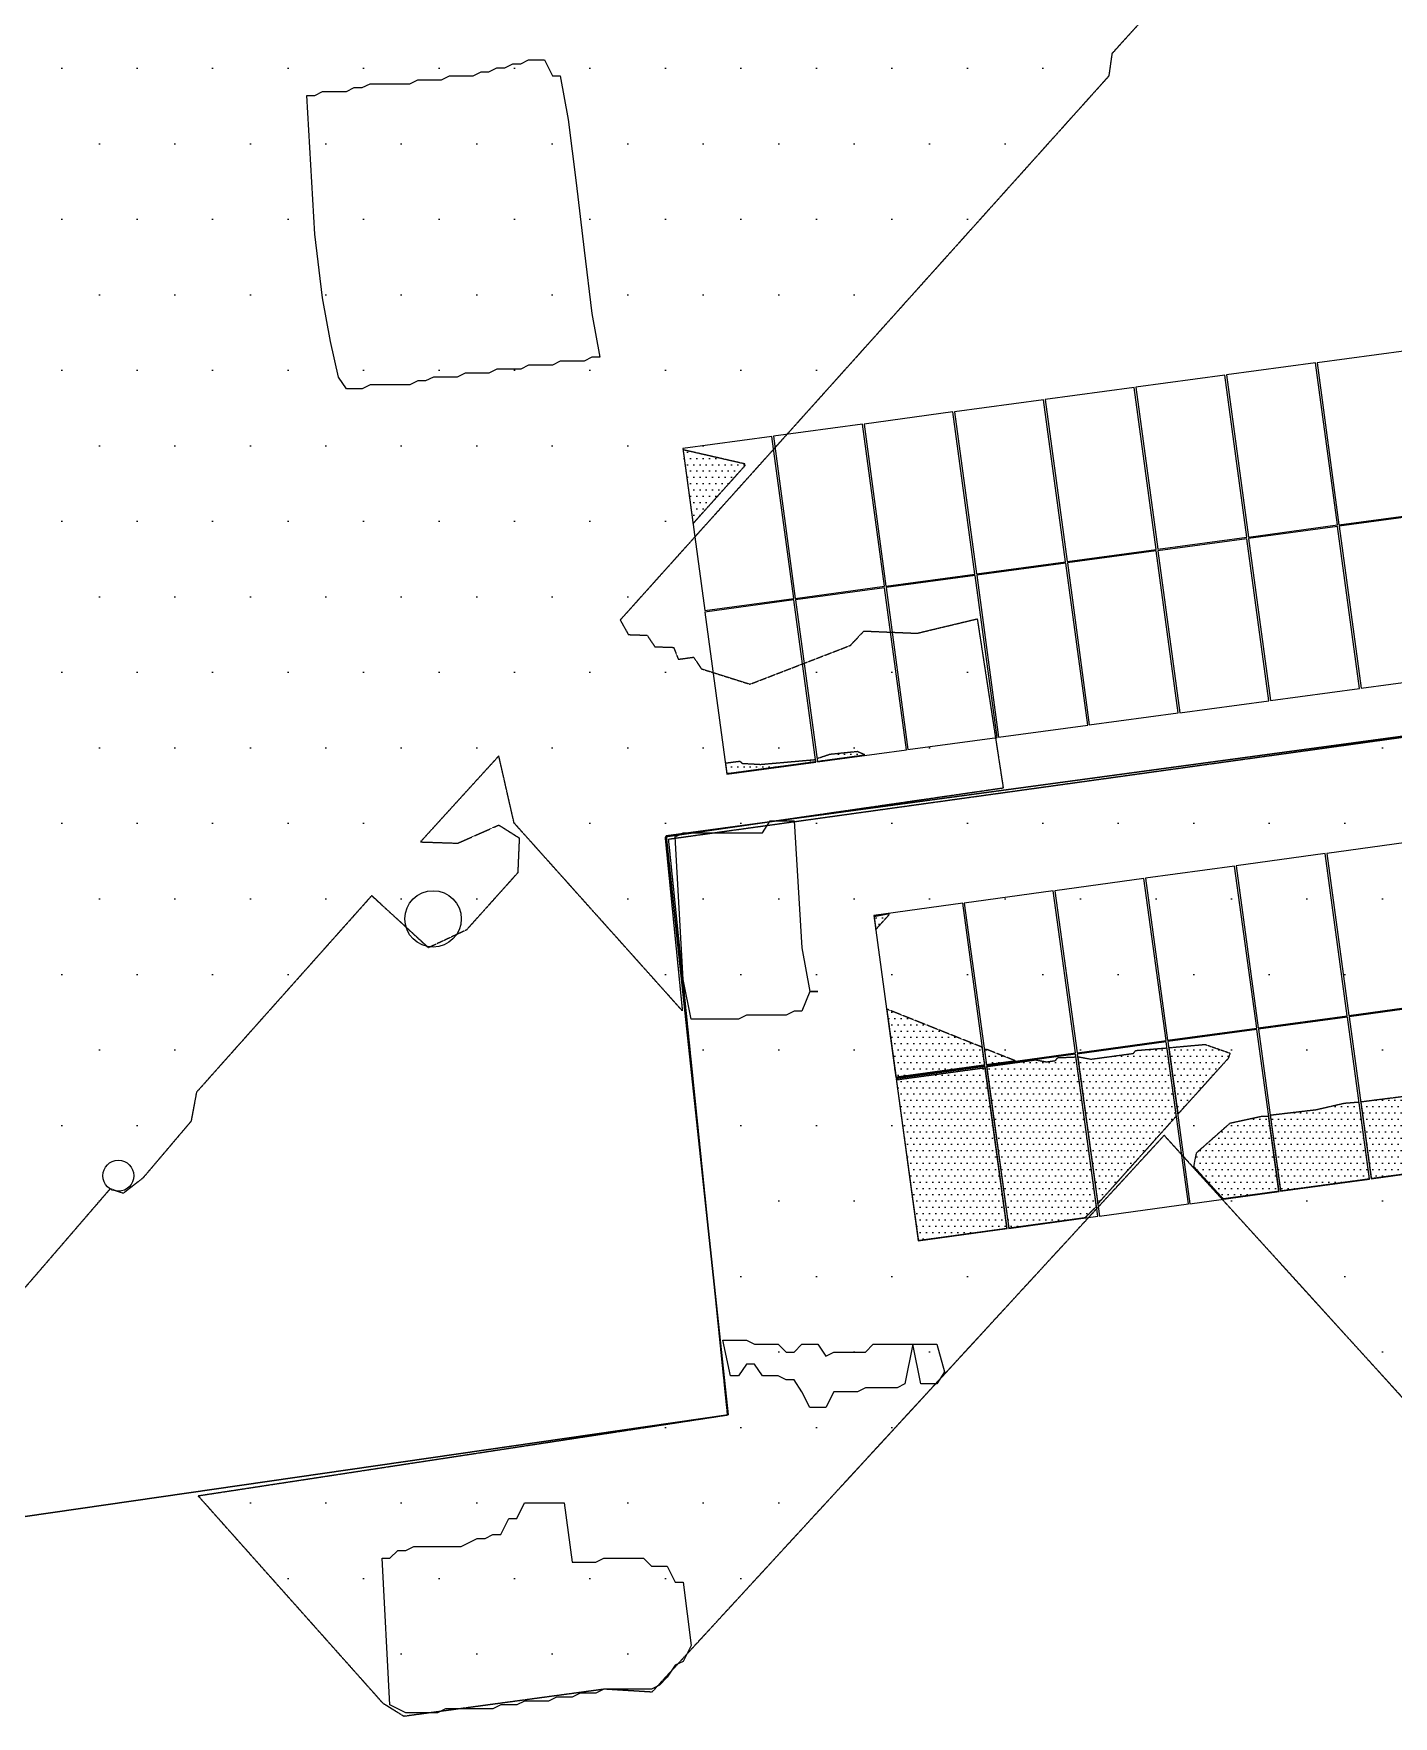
# Model space of a CAD drawing. Header units: millimetres. Extents: x -245826 to 350363, y -160205 to 260795.
# Drawn here: x -3211 to 13950, y -16979 to 4246 of the extents above; entities that cross this region are included whole.
import ezdxf

# ---------------------------------------------------------------- set-up
doc = ezdxf.new("R2010")
doc.units = ezdxf.units.MM
doc.linetypes.add('DASHED', pattern=[1.524, 1.27, -0.254])
for name, color, linetype in [('Module', 7, 'ByLayer'), ('Obstruction', 7, 'ByLayer'), ('Ridge Line', 7, 'ByLayer'), ('Shading', 8, 'DASHED')]:
    doc.layers.add(name, color=color, linetype=linetype)

# ---------------------------------------------------------------- blocks, each defined once
blk = doc.blocks.new('*U1')
at = {"layer": 'Ridge Line', "color": 30}
for p, q in [((4771, -5873, 13749), (73104, 3363, 13743)), ((73104, 3363, 10899), (4771, -5873, 10658)), ((5553, -13174, 13685), (4771, -5873, 13749)), ((4771, -5873, 10658), (5553, -13174, 10658)), ((-5956, -14838, 13685), (5553, -13174, 13685)), ((5553, -13174, 10658), (-5956, -14838, 10617))]:
    blk.add_line(p, q, dxfattribs=at)
at = {"flags": 1}
for tag in ['unit_id', 'unit_name']:
    blk.add_attdef(tag, (0, 0), '', height=2.5, dxfattribs=at)
blk = doc.blocks.new('*U6')
at = {"layer": 'Module', "color": 0}
blk.add_polyline3d([(0, 0, 0), (112.4, 15.2, 0), (84.7, 219.6, 119.1), (-27.6, 204.4, 119.1)], close=True, dxfattribs=at)
at = {"flags": 1}
for tag in ['mounting-hole-spacing1', 'mounting-hole-spacing2', 'module-material', 'vmpo', 'voco', 'silicon-material', 'panel-length', 'panel-width', 'panel-height', 'userid', 'theme', 'note', 'name', 'pmax', 'company-name', 'id', 'impo', 'isco']:
    blk.add_attdef(tag, (0, 0), '', height=2.5, dxfattribs=at)
blk = doc.blocks.new('*U7')
at = {"layer": 'Module', "color": 31}
for p in [(1326.3, -194.9, 1545.5), (1212, -210.3, 1545.5), (1354.2, -401, 1425.4), (1239.9, -416.5, 1425.4)]:
    blk.add_blockref('*U6', p, dxfattribs=at)
at = {"layer": 'Module', "color": 152}
for p in [(1097.6, -225.8, 1545.5), (868.9, -256.7, 1545.5), (983.3, -241.3, 1545.5), (754.5, -272.2, 1545.5), (525.8, -303.1, 1545.5), (640.2, -287.7, 1545.5), (1011.1, -447.4, 1425.4), (1125.5, -432, 1425.4), (896.8, -462.9, 1425.4), (668.1, -493.8, 1425.4), (782.4, -478.3, 1425.4), (553.7, -509.3, 1425.4)]:
    blk.add_blockref('*U6', p, dxfattribs=at)
at = {"flags": 1}
for tag in ['offset-x', 'offset-y', 'mode', 'tilt', 'azimuth', 'align', 'array-mode', 'panel-x', 'panel-y', 'panel-per-row', 'bracket-type', 'bracket-value', 'row-per-array']:
    blk.add_attdef(tag, (0, 0), '', height=2.5, dxfattribs=at)
blk = doc.blocks.new('*U8')
at = {"layer": 'Module', "color": 0}
blk.add_polyline3d([(0, 0, 0), (112.4, 15.4, 0), (84.4, 219.8, 119.1), (-28, 204.4, 119.1)], close=True, dxfattribs=at)
at = {"flags": 1}
for tag in ['mounting-hole-spacing1', 'mounting-hole-spacing2', 'module-material', 'vmpo', 'voco', 'silicon-material', 'panel-length', 'panel-width', 'panel-height', 'userid', 'theme', 'note', 'name', 'pmax', 'company-name', 'id', 'impo', 'isco']:
    blk.add_attdef(tag, (0, 0), '', height=2.5, dxfattribs=at)
blk = doc.blocks.new('*U9')
at = {"layer": 'Module', "color": 41}
for p in [(1338.8, -813.8, 1240), (1224.4, -829.5, 1240), (1110.1, -845.1, 1240), (881.4, -876.4, 1240), (995.8, -860.8, 1240), (767.1, -892, 1240), (1367, -1019.9, 1119.9), (1252.6, -1035.6, 1119.9), (1024, -1066.9, 1119.9), (1138.3, -1051.2, 1119.9), (909.6, -1082.5, 1119.9), (795.3, -1098.1, 1119.9)]:
    blk.add_blockref('*U8', p, dxfattribs=at)
at = {"flags": 1}
for tag in ['offset-x', 'offset-y', 'mode', 'tilt', 'azimuth', 'align', 'array-mode', 'panel-x', 'panel-y', 'panel-per-row', 'bracket-type', 'bracket-value', 'row-per-array']:
    blk.add_attdef(tag, (0, 0), '', height=2.5, dxfattribs=at)
blk = doc.blocks.new('*U65')
at = {"layer": 'Obstruction', "color": 1}
blk.add_polyline3d([(236, 3465, 15529), (336, 3465, 15529), (436, 3515, 15529), (536, 3515, 15529), (636, 3515, 15529), (736, 3515, 15529), (836, 3565, 15529), (936, 3565, 15529), (1036, 3615, 15529), (1136, 3615, 15529), (1236, 3615, 15529), (1336, 3615, 15529), (1436, 3615, 15529), (1536, 3615, 15529), (1636, 3665, 15529), (1736, 3665, 15529), (1836, 3665, 15529), (1936, 3665, 15529), (2036, 3715, 15529), (2136, 3715, 15529), (2236, 3715, 15529), (2336, 3715, 15529), (2436, 3765, 15529), (2536, 3765, 15529), (2636, 3815, 15529), (2736, 3815, 15529), (2836, 3865, 15529), (2936, 3865, 15529), (3036, 3915, 15529), (3136, 3915, 15529), (3236, 3915, 15529), (3336, 3715, 15529), (3436, 3715, 15529), (3536, 3165, 15529), (3636, 2365, 15529), (3736, 1515, 15529), (3836, 715, 15529), (3836, 715, 15529), (3936, 165, 15529), (3936, 165, 15529), (3836, 165, 15529), (3736, 115, 15529), (3636, 115, 15529), (3536, 115, 15529), (3436, 115, 15529), (3336, 65, 15529), (3236, 65, 15529), (3136, 65, 15529), (3036, 65, 15529), (2936, 15, 15529), (2836, 15, 15529), (2736, 15, 15529), (2636, 15, 15529), (2536, -35, 15529), (2436, -35, 15529), (2336, -35, 15529), (2236, -35, 15529), (2136, -85, 15529), (2036, -85, 15529), (1936, -85, 15529), (1836, -85, 15529), (1736, -135, 15529), (1636, -135, 15529), (1536, -185, 15529), (1436, -185, 15529), (1336, -185, 15529), (1236, -185, 15529), (1136, -185, 15529), (1036, -185, 15529), (936, -235, 15529), (836, -235, 15529), (736, -235, 15529), (636, -85, 15529), (536, 365, 15529), (436, 915, 15529), (336, 1715, 15529), (336, 1715, 15529)], close=True, dxfattribs=at)
at = {"flags": 1}
for tag in ['height', 'shape']:
    blk.add_attdef(tag, (0, 0), '', height=2.5, dxfattribs=at)
blk = doc.blocks.new('*U90')
at = {"layer": 'Obstruction', "color": 1}
blk.add_polyline3d([(1186, -14985, 12629), (1286, -14985, 12629), (1386, -14885, 12629), (1486, -14885, 12629), (1586, -14835, 12629), (1686, -14835, 12629), (1786, -14835, 12629), (1886, -14835, 12629), (1986, -14835, 12629), (2086, -14835, 12629), (2186, -14835, 12629), (2286, -14785, 12629), (2386, -14735, 12629), (2486, -14735, 12629), (2586, -14685, 12629), (2686, -14685, 12629), (2786, -14485, 12629), (2886, -14485, 12629), (2986, -14285, 12629), (3086, -14285, 12629), (3186, -14285, 12629), (3286, -14285, 12629), (3386, -14285, 12629), (3486, -14285, 12629), (3586, -15035, 12629), (3686, -15035, 12629), (3786, -15035, 12629), (3886, -15035, 12629), (3986, -14985, 12629), (4086, -14985, 12629), (4186, -14985, 12629), (4286, -14985, 12629), (4386, -14985, 12629), (4486, -14985, 12629), (4586, -15085, 12629), (4686, -15085, 12629), (4786, -15085, 12629), (4886, -15285, 12629), (4986, -15285, 12629), (4986, -15285, 12629), (5086, -16085, 12629), (5086, -16085, 12629), (4986, -16285, 12629), (4886, -16335, 12629), (4786, -16485, 12629), (4686, -16585, 12629), (4586, -16635, 12629), (4486, -16635, 12629), (4386, -16635, 12629), (4286, -16635, 12629), (4186, -16635, 12629), (4086, -16635, 12629), (3986, -16635, 12629), (3886, -16685, 12629), (3786, -16685, 12629), (3686, -16685, 12629), (3586, -16735, 12629), (3486, -16735, 12629), (3386, -16735, 12629), (3286, -16785, 12629), (3186, -16785, 12629), (3086, -16785, 12629), (2986, -16785, 12629), (2886, -16835, 12629), (2786, -16835, 12629), (2686, -16835, 12629), (2586, -16885, 12629), (2486, -16885, 12629), (2386, -16885, 12629), (2286, -16885, 12629), (2186, -16885, 12629), (2086, -16885, 12629), (1986, -16885, 12629), (1886, -16935, 12629), (1786, -16935, 12629), (1686, -16935, 12629), (1586, -16935, 12629), (1486, -16935, 12629), (1386, -16885, 12629), (1286, -16835, 12629), (1286, -16835, 12629)], close=True, dxfattribs=at)
at = {"flags": 1}
for tag in ['height', 'shape']:
    blk.add_attdef(tag, (0, 0), '', height=2.5, dxfattribs=at)
blk = doc.blocks.new('*U91')
at = {"layer": 'Obstruction', "color": 1}
blk.add_polyline3d([(4886, -5885, 14579), (4986, -5835, 14579), (5086, -5835, 14579), (5186, -5835, 14579), (5286, -5835, 14579), (5386, -5835, 14579), (5486, -5835, 14579), (5586, -5835, 14579), (5686, -5835, 14579), (5786, -5835, 14579), (5886, -5835, 14579), (5986, -5835, 14579), (6086, -5685, 14579), (6186, -5685, 14579), (6286, -5685, 14579), (6386, -5685, 14579), (6486, -7285, 14579), (6586, -7835, 14579), (6586, -7835, 14579), (6686, -7835, 14579), (6686, -7835, 14579), (6586, -7835, 14579), (6486, -8085, 14579), (6386, -8085, 14579), (6286, -8135, 14579), (6186, -8135, 14579), (6086, -8135, 14579), (5986, -8135, 14579), (5886, -8135, 14579), (5786, -8135, 14579), (5686, -8185, 14579), (5586, -8185, 14579), (5486, -8185, 14579), (5386, -8185, 14579), (5286, -8185, 14579), (5186, -8185, 14579), (5086, -8185, 14579), (4986, -7685, 14579), (4986, -7685, 14579)], close=True, dxfattribs=at)
at = {"flags": 1}
for tag in ['height', 'shape']:
    blk.add_attdef(tag, (0, 0), '', height=2.5, dxfattribs=at)
blk = doc.blocks.new('*U100')
at = {"layer": 'Obstruction', "color": 1}
blk.add_polyline3d([(5486, -12235, 13529), (5586, -12235, 13529), (5686, -12235, 13529), (5786, -12235, 13529), (5886, -12285, 13529), (5986, -12285, 13529), (6086, -12285, 13529), (6186, -12285, 13529), (6286, -12385, 13529), (6386, -12385, 13529), (6486, -12285, 13529), (6586, -12285, 13529), (6686, -12285, 13529), (6786, -12435, 13529), (6886, -12385, 13529), (6986, -12385, 13529), (7086, -12385, 13529), (7186, -12385, 13529), (7286, -12385, 13529), (7386, -12285, 13529), (7486, -12285, 13529), (7586, -12285, 13529), (7686, -12285, 13529), (7786, -12285, 13529), (7886, -12285, 13529), (7986, -12285, 13529), (8086, -12285, 13529), (8186, -12285, 13529), (8186, -12285, 13529), (8286, -12635, 13529), (8286, -12635, 13529), (8186, -12785, 13529), (8086, -12785, 13529), (7986, -12785, 13529), (7886, -12285, 13529), (7786, -12785, 13529), (7686, -12835, 13529), (7586, -12835, 13529), (7486, -12835, 13529), (7386, -12835, 13529), (7286, -12835, 13529), (7186, -12885, 13529), (7086, -12885, 13529), (6986, -12885, 13529), (6886, -12885, 13529), (6786, -13085, 13529), (6686, -13085, 13529), (6586, -13085, 13529), (6486, -12885, 13529), (6386, -12735, 13529), (6286, -12735, 13529), (6186, -12685, 13529), (6086, -12685, 13529), (5986, -12685, 13529), (5886, -12535, 13529), (5786, -12535, 13529), (5686, -12685, 13529), (5586, -12685, 13529), (5586, -12685, 13529)], close=True, dxfattribs=at)
at = {"flags": 1}
for tag in ['height', 'shape']:
    blk.add_attdef(tag, (0, 0), '', height=2.5, dxfattribs=at)
blk = doc.blocks.new('*U187')
at = {"layer": 'Obstruction', "color": 1}
blk.add_polyline3d([(236, 3465, 15529), (336, 3465, 15529), (436, 3515, 15529), (536, 3515, 15529), (636, 3515, 15529), (736, 3515, 15529), (836, 3565, 15529), (936, 3565, 15529), (1036, 3615, 15529), (1136, 3615, 15529), (1236, 3615, 15529), (1336, 3615, 15529), (1436, 3615, 15529), (1536, 3615, 15529), (1636, 3665, 15529), (1736, 3665, 15529), (1836, 3665, 15529), (1936, 3665, 15529), (2036, 3715, 15529), (2136, 3715, 15529), (2236, 3715, 15529), (2336, 3715, 15529), (2436, 3765, 15529), (2536, 3765, 15529), (2636, 3815, 15529), (2736, 3815, 15529), (2836, 3865, 15529), (2936, 3865, 15529), (3036, 3915, 15529), (3136, 3915, 15529), (3236, 3915, 15529), (3336, 3715, 15529), (3436, 3715, 15529), (3536, 3165, 15529), (3636, 2365, 15529), (3736, 1515, 15529), (3836, 715, 15529), (3836, 715, 15529), (3936, 165, 15529), (3936, 165, 15529), (3836, 165, 15529), (3736, 115, 15529), (3636, 115, 15529), (3536, 115, 15529), (3436, 115, 15529), (3336, 65, 15529), (3236, 65, 15529), (3136, 65, 15529), (3036, 65, 15529), (2936, 15, 15529), (2836, 15, 15529), (2736, 15, 15529), (2636, 15, 15529), (2536, -35, 15529), (2436, -35, 15529), (2336, -35, 15529), (2236, -35, 15529), (2136, -85, 15529), (2036, -85, 15529), (1936, -85, 15529), (1836, -85, 15529), (1736, -135, 15529), (1636, -135, 15529), (1536, -185, 15529), (1436, -185, 15529), (1336, -185, 15529), (1236, -185, 15529), (1136, -185, 15529), (1036, -185, 15529), (936, -235, 15529), (836, -235, 15529), (736, -235, 15529), (636, -85, 15529), (536, 365, 15529), (436, 915, 15529), (336, 1715, 15529), (336, 1715, 15529)], close=True, dxfattribs=at)
at = {"flags": 1}
for tag in ['height', 'shape']:
    blk.add_attdef(tag, (0, 0), '', height=2.5, dxfattribs=at)
blk = doc.blocks.new('*U212')
at = {"layer": 'Obstruction', "color": 1}
blk.add_polyline3d([(1186, -14985, 12629), (1286, -14985, 12629), (1386, -14885, 12629), (1486, -14885, 12629), (1586, -14835, 12629), (1686, -14835, 12629), (1786, -14835, 12629), (1886, -14835, 12629), (1986, -14835, 12629), (2086, -14835, 12629), (2186, -14835, 12629), (2286, -14785, 12629), (2386, -14735, 12629), (2486, -14735, 12629), (2586, -14685, 12629), (2686, -14685, 12629), (2786, -14485, 12629), (2886, -14485, 12629), (2986, -14285, 12629), (3086, -14285, 12629), (3186, -14285, 12629), (3286, -14285, 12629), (3386, -14285, 12629), (3486, -14285, 12629), (3586, -15035, 12629), (3686, -15035, 12629), (3786, -15035, 12629), (3886, -15035, 12629), (3986, -14985, 12629), (4086, -14985, 12629), (4186, -14985, 12629), (4286, -14985, 12629), (4386, -14985, 12629), (4486, -14985, 12629), (4586, -15085, 12629), (4686, -15085, 12629), (4786, -15085, 12629), (4886, -15285, 12629), (4986, -15285, 12629), (4986, -15285, 12629), (5086, -16085, 12629), (5086, -16085, 12629), (4986, -16285, 12629), (4886, -16335, 12629), (4786, -16485, 12629), (4686, -16585, 12629), (4586, -16635, 12629), (4486, -16635, 12629), (4386, -16635, 12629), (4286, -16635, 12629), (4186, -16635, 12629), (4086, -16635, 12629), (3986, -16635, 12629), (3886, -16685, 12629), (3786, -16685, 12629), (3686, -16685, 12629), (3586, -16735, 12629), (3486, -16735, 12629), (3386, -16735, 12629), (3286, -16785, 12629), (3186, -16785, 12629), (3086, -16785, 12629), (2986, -16785, 12629), (2886, -16835, 12629), (2786, -16835, 12629), (2686, -16835, 12629), (2586, -16885, 12629), (2486, -16885, 12629), (2386, -16885, 12629), (2286, -16885, 12629), (2186, -16885, 12629), (2086, -16885, 12629), (1986, -16885, 12629), (1886, -16935, 12629), (1786, -16935, 12629), (1686, -16935, 12629), (1586, -16935, 12629), (1486, -16935, 12629), (1386, -16885, 12629), (1286, -16835, 12629), (1286, -16835, 12629)], close=True, dxfattribs=at)
at = {"flags": 1}
for tag in ['height', 'shape']:
    blk.add_attdef(tag, (0, 0), '', height=2.5, dxfattribs=at)
blk = doc.blocks.new('*U213')
at = {"layer": 'Obstruction', "color": 1}
blk.add_polyline3d([(4886, -5885, 14579), (4986, -5835, 14579), (5086, -5835, 14579), (5186, -5835, 14579), (5286, -5835, 14579), (5386, -5835, 14579), (5486, -5835, 14579), (5586, -5835, 14579), (5686, -5835, 14579), (5786, -5835, 14579), (5886, -5835, 14579), (5986, -5835, 14579), (6086, -5685, 14579), (6186, -5685, 14579), (6286, -5685, 14579), (6386, -5685, 14579), (6486, -7285, 14579), (6586, -7835, 14579), (6586, -7835, 14579), (6686, -7835, 14579), (6686, -7835, 14579), (6586, -7835, 14579), (6486, -8085, 14579), (6386, -8085, 14579), (6286, -8135, 14579), (6186, -8135, 14579), (6086, -8135, 14579), (5986, -8135, 14579), (5886, -8135, 14579), (5786, -8135, 14579), (5686, -8185, 14579), (5586, -8185, 14579), (5486, -8185, 14579), (5386, -8185, 14579), (5286, -8185, 14579), (5186, -8185, 14579), (5086, -8185, 14579), (4986, -7685, 14579), (4986, -7685, 14579)], close=True, dxfattribs=at)
at = {"flags": 1}
for tag in ['height', 'shape']:
    blk.add_attdef(tag, (0, 0), '', height=2.5, dxfattribs=at)
blk = doc.blocks.new('*U222')
at = {"layer": 'Obstruction', "color": 1}
blk.add_polyline3d([(5486, -12235, 13529), (5586, -12235, 13529), (5686, -12235, 13529), (5786, -12235, 13529), (5886, -12285, 13529), (5986, -12285, 13529), (6086, -12285, 13529), (6186, -12285, 13529), (6286, -12385, 13529), (6386, -12385, 13529), (6486, -12285, 13529), (6586, -12285, 13529), (6686, -12285, 13529), (6786, -12435, 13529), (6886, -12385, 13529), (6986, -12385, 13529), (7086, -12385, 13529), (7186, -12385, 13529), (7286, -12385, 13529), (7386, -12285, 13529), (7486, -12285, 13529), (7586, -12285, 13529), (7686, -12285, 13529), (7786, -12285, 13529), (7886, -12285, 13529), (7986, -12285, 13529), (8086, -12285, 13529), (8186, -12285, 13529), (8186, -12285, 13529), (8286, -12635, 13529), (8286, -12635, 13529), (8186, -12785, 13529), (8086, -12785, 13529), (7986, -12785, 13529), (7886, -12285, 13529), (7786, -12785, 13529), (7686, -12835, 13529), (7586, -12835, 13529), (7486, -12835, 13529), (7386, -12835, 13529), (7286, -12835, 13529), (7186, -12885, 13529), (7086, -12885, 13529), (6986, -12885, 13529), (6886, -12885, 13529), (6786, -13085, 13529), (6686, -13085, 13529), (6586, -13085, 13529), (6486, -12885, 13529), (6386, -12735, 13529), (6286, -12735, 13529), (6186, -12685, 13529), (6086, -12685, 13529), (5986, -12685, 13529), (5886, -12535, 13529), (5786, -12535, 13529), (5686, -12685, 13529), (5586, -12685, 13529), (5586, -12685, 13529)], close=True, dxfattribs=at)
at = {"flags": 1}
for tag in ['height', 'shape']:
    blk.add_attdef(tag, (0, 0), '', height=2.5, dxfattribs=at)
blk = doc.blocks.new('*U283')
at = {"layer": 'Obstruction', "color": 1}
blk.add_circle((1830, -6920, 14015), 356, dxfattribs=at)
at = {"flags": 1}
for tag in ['height', 'shape', 'radius']:
    blk.add_attdef(tag, (0, 0), '', height=2.5, dxfattribs=at)
blk = doc.blocks.new('*U284')
at = {"layer": 'Obstruction', "color": 1}
blk.add_circle((-2142, -10160, 13972), 196, dxfattribs=at)
at = {"flags": 1}
for tag in ['height', 'shape', 'radius']:
    blk.add_attdef(tag, (0, 0), '', height=2.5, dxfattribs=at)

msp = doc.modelspace()

# ---------------------------------------------------------------- hatches: boundary and pattern name
at = {"layer": 'Shading'}
h = msp.add_hatch(dxfattribs=at)
h.set_pattern_fill('DOTS', scale=600)
h.paths.add_polyline_path([(-22594, 24744), (-22483, 24798), (-22424, 24648), (-22236, 24713), (-22215, 24557), (-22033, 24661), (-22007, 24466), (-21864, 24565), (-21337, 24438), (-20639, 24493), (-19972, 24781), (-19885, 24714), (-18016, 25680), (-16874, 18976), (-16050, 18969), (-15829, 19078), (-15687, 18899), (-15098, 19177), (-14912, 18964), (-14405, 19271), (-14132, 18990), (-13740, 19281), (-13532, 19191), (-12958, 19585), (-12634, 19510), (-12027, 19949), (-11693, 19796), (-10970, 20251), (-10708, 20049), (-8927, 21083), (-10783, 23210), (-14979, 22642), (-19358, 27481), (-19586, 28878), (-17381, 29097), (-17103, 28778), (-16669, 28757), (-16396, 28477), (-16083, 28479), (-15979, 28295), (-15578, 28231), (-15475, 28046), (-14043, 27606), (-13928, 27621), (-13960, 27855), (-12969, 28068), (-13336, 29327), (-12946, 29340), (-11988, 29509), (-14200, 31946), (-15745, 31776), (-16272, 31903), (-21076, 37279), (-21244, 37653), (-21280, 39075), (-19317, 39341), (-18960, 39310), (-18697, 39108), (-18317, 39199), (-18104, 39069), (-17400, 39085), (-17073, 38693), (-16567, 38722), (-16322, 38359), (-15893, 38377), (-15697, 38086), (-15346, 38094), (-15193, 37838), (-14628, 37716), (-13781, 37830), (-13659, 38085), (-13269, 38098), (-13075, 38402), (-12641, 38381), (-12413, 38729), (-11979, 38709), (-11565, 39122), (-9365, 39380), (-9059, 39144), (-8679, 39235), (-8443, 39227), (-8389, 39115), (-7647, 39136), (-7412, 37979), (-9934, 35179), (-9389, 35213), (-9214, 34206), (-8692, 34118), (-8633, 33968), (-8055, 34046), (-7118, 34649), (-6805, 34651), (-6418, 34981), (-6028, 34994), (-5608, 35368), (-2177, 35793), (-1970, 35425), (-1812, 34257), (-1676, 34117), (-1803, 33901), (-6808, 28307), (-8150, 28086), (-8129, 27930), (-8976, 26944), (-8339, 26871), (-7912, 26612), (-7681, 26643), (-7583, 26498), (-6912, 26470), (-6158, 26691), (-5474, 27140), (-4059, 27688), (-3965, 27860), (-3557, 28034), (-1555, 28305), (-1188, 28196), (-769, 26548), (-3119, 23930), (-2827, 24089), (-2521, 23853), (1585, 20166), (1848, 18219), (1622, 18149), (1824, 16948), (3166, 17169), (3140, 17364), (4603, 17562), (5811, 16456), (5987, 16599), (6267, 16558), (6402, 16140), (7177, 16205), (7566, 15941), (8605, 16081), (9006, 16017), (9159, 15760), (9268, 14664), (7321, 12538), (9438, 7036), (9651, 6906), (10063, 5891), (11976, 7974), (10747, 9235), (10782, 9557), (10975, 9583), (11890, 9191), (12203, 9194), (12936, 9571), (13129, 9597), (13265, 9457), (13048, 9031), (12496, 8480), (12748, 8356), (13263, 7157), (10398, 3994), (10358, 3711), (4192, -3150), (4295, -3334), (4531, -3342), (4629, -3487), (4866, -3495), (4925, -3645), (5118, -3619), (5216, -3765), (5830, -3959), (7097, -3470), (7268, -3289), (7938, -3317), (8698, -3135), (9026, -5271), (4758, -5888), (4976, -8079), (2853, -5710), (2660, -4864), (1670, -5949), (2142, -5965), (2660, -5736), (2918, -5899), (2899, -6338), (2251, -7060), (1772, -7284), (1056, -6627), (-1156, -9107), (-1224, -9473), (-1833, -10190), (-2081, -10382), (-2246, -10325), (-4143, -12525), (-4374, -12556), (-4911, -13223), (-5093, -13327), (-5224, -13226), (-5644, -12728), (-3659, -11468), (-3564, -11297), (-8627, -246), (-16515, 8796), (-19079, 7180), (-21224, 22154), (-22090, 21600), (-22594, 24744)])
h = msp.add_hatch(dxfattribs=at)
h.set_pattern_fill('DOTS', scale=600)
h.paths.add_polyline_path([(45956, -312), (44995, -1421), (45782, -1079), (46028, -850), (46345, -847), (46659, -530), (47054, -516), (47368, -199), (47918, -164), (48217, -319), (48292, -1171), (46569, -3088), (46808, -3095), (47117, -2740), (47555, -2759), (47937, -2355), (48570, -2347), (48905, -2772), (48978, -3311), (48887, -3519), (46922, -5703), (47423, -5596), (47704, -5324), (47981, -5325), (48295, -5009), (48651, -5000), (49004, -4678), (49477, -4653), (49897, -4244), (50697, -4292), (50772, -4556), (50894, -4579), (51011, -5151), (45672, -11120), (44878, -11110), (43860, -10034), (38700, -15862), (38472, -15932), (37883, -16560), (37644, -16553), (37496, -16338), (36951, -16412), (36569, -16228), (33056, -12238), (32329, -12728), (31968, -12699), (31517, -12290), (29570, -12553), (24758, -7172), (24766, -7523), (24598, -7742), (19293, -13668), (16684, -14020), (16242, -13688), (14830, -13801), (11057, -9650), (4592, -16673), (3993, -16636), (1462, -16979), (1202, -16818), (-1135, -14196), (5547, -13176), (4803, -5913), (15662, -4406), (14359, -5914), (14642, -5954), (14889, -6312), (15200, -6270), (15410, -6359), (15564, -6613), (16007, -6670), (16161, -6924), (16810, -7032), (17524, -7327), (18019, -7182), (18339, -6904), (18728, -6851), (19047, -6573), (19626, -6455), (19756, -6242), (20169, -6069), (23406, -5670), (23263, -5494), (23149, -4648), (24789, -4465), (24851, -4339), (25397, -4266), (26313, -4298), (26476, -4041), (26754, -4043), (26855, -3912), (29981, -3568), (30492, -4125), (31082, -4085), (31378, -4515), (31933, -4518), (32141, -4881), (32336, -4855), (30225, -2438), (45956, -312)])
h.paths.add_polyline_path([(38991, -1880), (38706, -2114), (38586, -2404), (38900, -2675), (39334, -2656), (39703, -3037), (39975, -3000), (38991, -1880)], flags=16)
h.paths.add_polyline_path([(37712, -3267), (36640, -4430), (36544, -4600), (37468, -4396), (38379, -4391), (38464, -4144), (37712, -3267)], flags=16)
h.paths.add_polyline_path([(40185, -3089), (40108, -3100), (40113, -3138), (40235, -3161), (40185, -3089)], flags=16)
h.paths.add_polyline_path([(32375, -4850), (32336, -4855), (32341, -4894), (32380, -4888), (32375, -4850)], flags=16)
h.paths.add_polyline_path([(32896, -4897), (32712, -5000), (32821, -5220), (33216, -5206), (33275, -5355), (33670, -5341), (33769, -5484), (33969, -5496), (34254, -5262), (34877, -5177), (35129, -4987), (34329, -4938), (33950, -5068), (32896, -4897)], flags=16)
h.paths.add_polyline_path([(35157, -4904), (35118, -4910), (35124, -4948), (35163, -4943), (35157, -4904)], flags=16)
h.paths.add_polyline_path([(40757, -6732), (40573, -6836), (40062, -7453), (40612, -7418), (40843, -7073), (41043, -7086), (40757, -6732)], flags=16)
h.paths.add_polyline_path([(40062, -7453), (40023, -7458), (40028, -7497), (40067, -7492), (40062, -7453)], flags=16)
h.paths.add_polyline_path([(40028, -7497), (39989, -7502), (39994, -7541), (40033, -7535), (40028, -7497)], flags=16)
h.paths.add_polyline_path([(39994, -7541), (39781, -7726), (39786, -7764), (39903, -7749), (39994, -7541)], flags=16)
h = msp.add_hatch(dxfattribs=at)
h.set_pattern_fill('DOTS', color=1, scale=50)
h.paths.add_polyline_path([(4985, -1003), (5111, -1934), (5768, -1202), (5763, -1181), (4985, -1003)])
h = msp.add_hatch(dxfattribs=at)
h.set_pattern_fill('DOTS', color=1, scale=50)
h.paths.add_polyline_path([(6838, -4846), (6676, -4900), (6680, -4933), (7281, -4851), (7185, -4810), (6838, -4846)])
h = msp.add_hatch(dxfattribs=at)
h.set_pattern_fill('DOTS', color=1, scale=50)
h.paths.add_polyline_path([(5521, -4958), (5538, -5087), (6658, -4936), (6655, -4914), (5963, -4975), (5736, -4962), (5704, -4934), (5521, -4958)])
h = msp.add_hatch(dxfattribs=at)
h.set_pattern_fill('DOTS', color=1, scale=50)
h.paths.add_polyline_path([(7396, -6892), (7418, -7053), (7587, -6866), (7586, -6855), (7396, -6892)])
h = msp.add_hatch(dxfattribs=at)
h.set_pattern_fill('DOTS', color=1, scale=50)
h.paths.add_polyline_path([(7556, -8058), (7673, -8914), (8792, -8761), (8764, -8558), (8756, -8537), (7556, -8058)])
h = msp.add_hatch(dxfattribs=at)
h.set_pattern_fill('DOTS', color=1, scale=50)
h.paths.add_polyline_path([(8787, -8555), (8814, -8758), (9177, -8709), (9177, -8709), (8787, -8555)])
h = msp.add_hatch(dxfattribs=at)
h.set_pattern_fill('DOTS', color=1, scale=50)
h.paths.add_polyline_path([(8818, -8786), (9096, -10819), (10060, -10687), (10202, -10548), (9944, -8665), (9708, -8675), (9679, -8712), (9571, -8727), (9435, -8702), (8818, -8786)])
h = msp.add_hatch(dxfattribs=at)
h.set_pattern_fill('DOTS', color=1, scale=50)
h.paths.add_polyline_path([(9967, -8662), (10220, -10513), (11211, -9407), (11094, -8551), (10692, -8584), (10664, -8621), (10134, -8693), (9967, -8662)])
h = msp.add_hatch(dxfattribs=at)
h.set_pattern_fill('DOTS', color=1, scale=50)
h.paths.add_polyline_path([(11117, -8548), (11231, -9383), (11871, -8674), (11891, -8617), (11574, -8507), (11117, -8548)])
h = msp.add_hatch(dxfattribs=at)
h.set_pattern_fill('DOTS', color=1, scale=50)
h.paths.add_polyline_path([(7677, -8953), (7954, -10976), (9073, -10822), (8797, -8800), (7677, -8953)])
h = msp.add_hatch(dxfattribs=at)
h.set_pattern_fill('DOTS', color=1, scale=50)
h.paths.add_polyline_path([(13539, -9230), (13671, -10193), (14790, -10040), (14660, -9088), (13539, -9230)])
h = msp.add_hatch(dxfattribs=at)
h.set_pattern_fill('DOTS', color=1, scale=50)
h.paths.add_polyline_path([(13329, -9248), (12974, -9330), (12396, -9398), (12526, -10350), (13648, -10197), (13517, -9233), (13329, -9248)])
h = msp.add_hatch(dxfattribs=at)
h.set_pattern_fill('DOTS', color=1, scale=50)
h.paths.add_polyline_path([(12285, -9413), (11885, -9500), (11462, -9874), (11428, -10042), (11800, -10449), (12504, -10353), (12375, -9411), (12285, -9413)])

# ---------------------------------------------------------------- linework, layer by layer
at = {"layer": 'Shading', "linetype": 'DASHED'}
for points in [[(13263, 7157, 13852), (10398, 3994, 13828), (10358, 3711, 13825), (4192, -3150, 13774), (4295, -3334, 13772), (4531, -3342, 13772), (4629, -3487, 13770), (4866, -3495, 13770), (4925, -3645, 13769), (5118, -3619, 13769), (5216, -3765, 13767), (5830, -3959, 13765), (7097, -3470, 13767), (7268, -3289, 13769), (7938, -3317, 13768), (8698, -3135, 13768), (9026, -5271, 13749), (4758, -5888, 13749), (4976, -8079, 13730), (2853, -5710, 13753), (2660, -4864, 13761), (1670, -5949, 13753), (2142, -5965, 13752), (2660, -5736, 13753), (2918, -5899, 13752), (2899, -6338, 13748), (2251, -7060, 13742), (1772, -7284, 13741), (1056, -6627, 13748), (-1156, -9107, 13729), (-1224, -9473, 13726), (-1833, -10190, 13721), (-2081, -10382, 13719), (-2246, -10325, 13720), (-4143, -12525, 13703)], [(14830, -13801, 10690), (11057, -9650, 10679), (4592, -16673, 10654), (3993, -16636, 10652), (1462, -16979, 10643), (1202, -16818, 10642), (-1135, -14196, 10635), (5547, -13176, 10659), (4803, -5913, 10659), (15662, -4406, 10698)]]:
    msp.add_polyline3d(points, dxfattribs=at)
at = {"layer": 'Shading', "color": 1, "linetype": 'DASHED'}
for points in [[(4985, -1003, 16638), (5111, -1934, 16096), (5768, -1202, 16463), (5763, -1181, 16476), (4985, -1003, 16638)], [(6838, -4846, 14296), (6676, -4900, 14277), (6680, -4933, 14259), (7281, -4851, 14259), (7185, -4810, 14290), (6838, -4846, 14296)], [(5521, -4958, 14333), (5538, -5087, 14259), (6658, -4936, 14259), (6655, -4914, 14271), (5963, -4975, 14290), (5736, -4962, 14315), (5704, -4934, 14333), (5521, -4958, 14333)], [(7396, -6892, 13583), (7418, -7053, 13489), (7587, -6866, 13583), (7586, -6855, 13589), (7396, -6892, 13583)], [(7556, -8058, 12903), (7673, -8914, 12404), (8792, -8761, 12404), (8764, -8558, 12523), (8756, -8537, 12535), (7556, -8058, 12903)], [(8787, -8555, 12523), (8814, -8758, 12404), (9177, -8709, 12404), (9177, -8709, 12404), (8787, -8555, 12523)], [(8818, -8786, 12388), (9096, -10819, 11203), (10060, -10687, 11203), (10202, -10548, 11272), (9944, -8665, 12369), (9708, -8675, 12382), (9679, -8712, 12363), (9571, -8727, 12363), (9435, -8702, 12388), (8818, -8786, 12388)], [(9967, -8662, 12369), (10220, -10513, 11291), (11211, -9407, 11846), (11094, -8551, 12344), (10692, -8584, 12357), (10664, -8621, 12338), (10134, -8693, 12338), (9967, -8662, 12369)], [(11117, -8548, 12344), (11231, -9383, 11858), (11871, -8674, 12213), (11891, -8617, 12245), (11574, -8507, 12332), (11117, -8548, 12344)], [(7677, -8953, 12382), (7954, -10976, 11203), (9073, -10822, 11203), (8797, -8800, 12382), (7677, -8953, 12382)], [(13539, -9230, 11765), (13671, -10193, 11203), (14790, -10040, 11203), (14660, -9088, 11758), (13539, -9230, 11765)], [(13329, -9248, 11771), (12974, -9330, 11752), (12396, -9398, 11758), (12526, -10350, 11203), (13648, -10197, 11203), (13517, -9233, 11765), (13329, -9248, 11771)], [(12285, -9413, 11758), (11885, -9500, 11740), (11462, -9874, 11559), (11428, -10042, 11465), (11800, -10449, 11203), (12504, -10353, 11203), (12375, -9411, 11752), (12285, -9413, 11758)]]:
    msp.add_polyline3d(points, close=True, dxfattribs=at)

# ---------------------------------------------------------------- block references
at = {"layer": 'Module', "xscale": 10, "yscale": 10, "zscale": 10}
for name in ['*U7', '*U9']:
    msp.add_blockref(name, (0, 0), dxfattribs=at)
at = {"layer": 'Obstruction'}
for name in ['*U65', '*U187', '*U91', '*U213', '*U283', '*U284', '*U100', '*U222', '*U90', '*U212']:
    msp.add_blockref(name, (0, 0), dxfattribs=at)
at = {"layer": 'Ridge Line'}
msp.add_blockref('*U1', (0, 0), dxfattribs=at)

doc.saveas('drawing.dxf')
